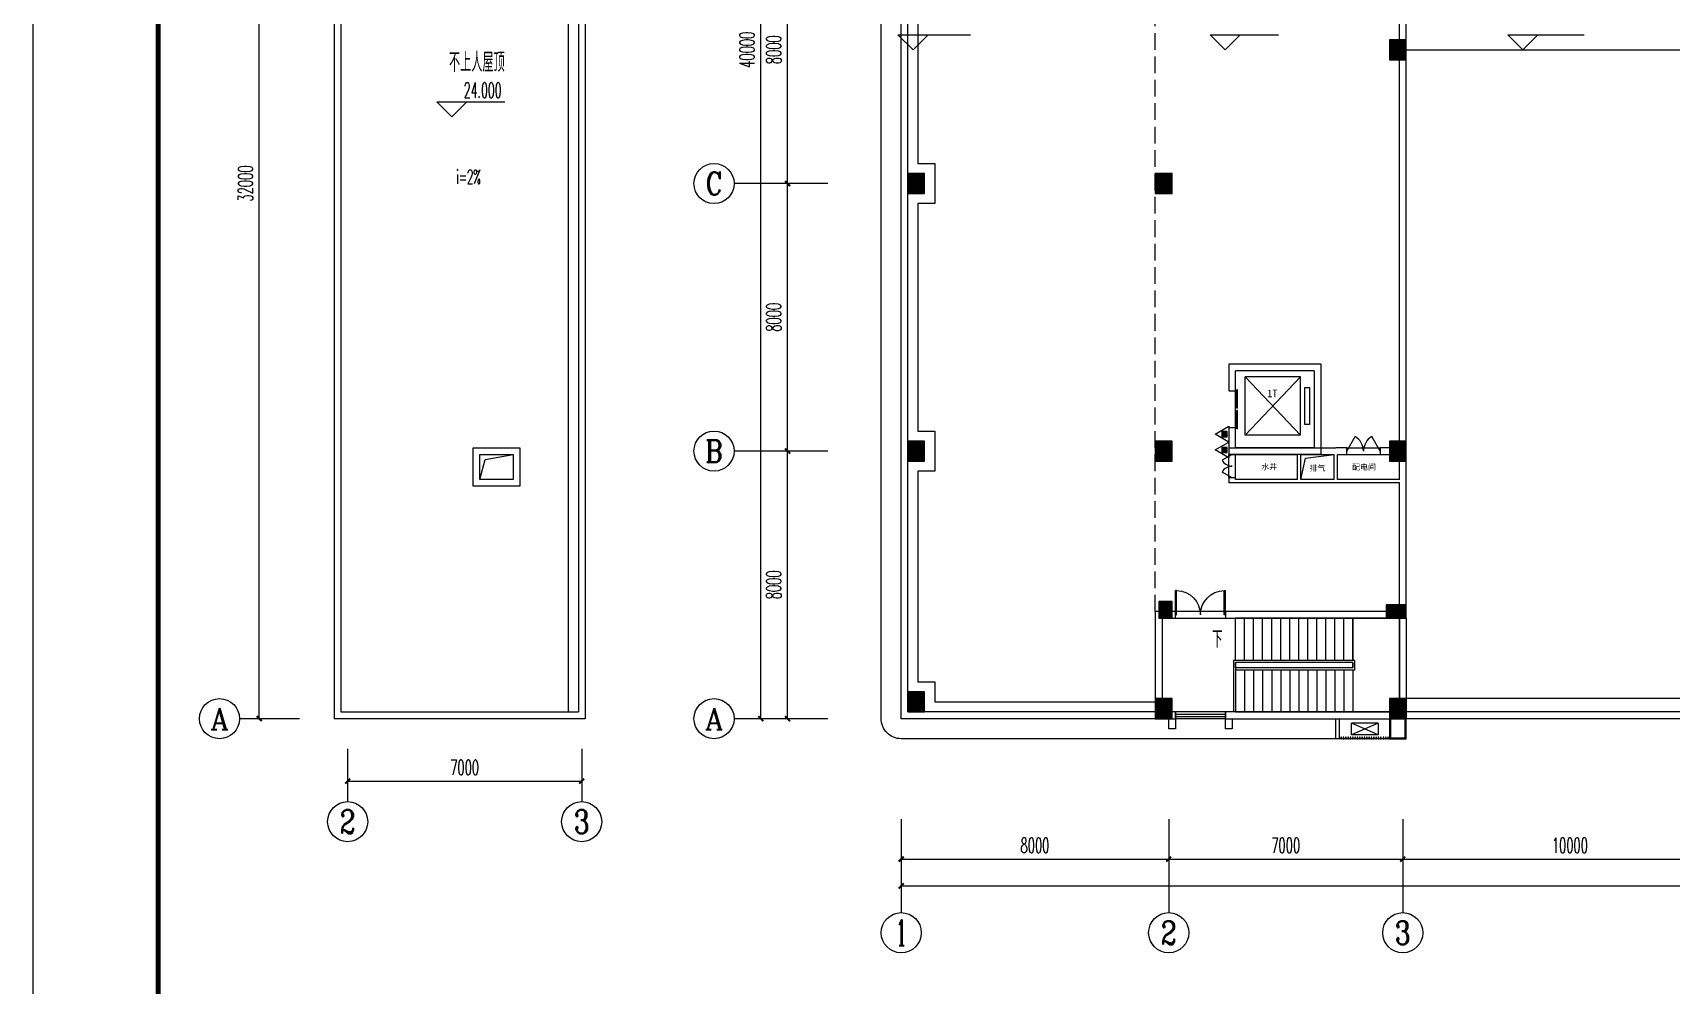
# Model space of a CAD drawing. Extents: x -620248 to 571765, y -684907 to -323071.
# Drawn here: x 414115 to 463124, y -511630 to -483154 of the extents above; entities that cross this region are included whole.
import ezdxf
from ezdxf.enums import TextEntityAlignment as Align

# ---------------------------------------------------------------- set-up
doc = ezdxf.new("R2010")
doc.units = 0
doc.header["$LTSCALE"] = 1000
doc.header["$MEASUREMENT"] = 0
doc.linetypes.add('DASH', pattern=[0.35, 0.25, -0.1])
for name, color, linetype in [('2', 2, 'Continuous'), ('9', 9, 'Continuous'), ('AC', 252, 'Continuous'), ('AXIS', 3, 'Continuous'), ('AXIS_TEXT', 7, 'Continuous'), ('COLUMN', 9, 'Continuous'), ('DIM_ELEV', 3, 'Continuous'), ('DIM_SYMB', 3, 'Continuous'), ('EQUIP_灭火器', 7, 'Continuous'), ('EVTR', 2, 'Continuous'), ('PUB_HATCH', 8, 'Continuous'), ('PUB_TEXT', 7, 'Continuous'), ('PUB_TITLE', 4, 'Continuous'), ('STAIR', 2, 'Continuous'), ('TWT_DIM', 3, 'Continuous'), ('TWT_TEXT', 7, 'Continuous'), ('WALL', 7, 'Continuous'), ('WALL-MOVE', 6, 'Continuous'), ('WINDOW', 4, 'Continuous')]:
    doc.layers.add(name, color=color, linetype=linetype)
doc.styles.add('_TCH_AXIS', font='COMPLEX', dxfattribs={"bigfont": 'GBCBIG'})
doc.styles.add('_TCH_DIM', font='SIMPLEX.shx', dxfattribs={"width": 0.8, "bigfont": 'GBCBIG.shx'})
doc.styles.add('_TCH_DIM_T3', font='SIMPLEX.shx', dxfattribs={"width": 0.564706, "bigfont": 'GBCBIG.shx'})
doc.styles.add('COMPLEX', font='COMPLEX')
doc.styles.add('图框', font='simsun_0.shx')
doc.styles.add('天正', font='SIMPLEX.shx', dxfattribs={"width": 0.7, "bigfont": 'HZTXT.shx'})
doc.dimstyles.new('_TCH_ARCH&&150', dxfattribs={"dimtxt": 446.25, "dimasz": 150, "dimexe": 375, "dimexo": 450, "dimgap": 189.375, "dimtad": 1, "dimdec": 0, "dimzin": 0, "dimdsep": 46, "dimtxsty": '_TCH_DIM_T3', "dimblk": 'ARCHTICK', "dimcen": 0.09, "dimclrt": 7, "dimazin": 2, "dimtfac": 1, "dimtdec": 0, "dimtix": 1, "dimtmove": 2, "dimatfit": 3, "dimfxl": 1, "dimtolj": 1, "dimtzin": 0, "dimarcsym": 0})
doc.dimstyles.new('_TWT_ARCH&&150', dxfattribs={"dimtxt": 446.25, "dimasz": 150, "dimexe": 375, "dimexo": 450, "dimgap": 189.375, "dimtad": 1, "dimdec": 0, "dimzin": 0, "dimdsep": 46, "dimtxsty": '_TCH_DIM_T3', "dimblk": 'ARCHTICK', "dimcen": 0.09, "dimclrt": 7, "dimazin": 2, "dimtfac": 1, "dimtdec": 0, "dimtix": 1, "dimtmove": 2, "dimatfit": 3, "dimfxl": 1, "dimtolj": 1, "dimtzin": 0, "dimarcsym": 0})

# ---------------------------------------------------------------- blocks, each defined once
blk = doc.blocks.new('$DORLIB2D$00000127')
at = {"color": 0}
for points in [[(-0.533, 0.795), (-0.533, 0.69)], [(-0.033, 0.795), (-0.533, 0.795)], [(-0.033, 0.69), (-0.533, 0.69)], [(0.5, 0.5), (-0.5, 0.5)], [(-0.033, 0.795), (-0.033, 0.69)], [(0.533, 0.795), (0.033, 0.795)], [(0.033, 0.795), (0.033, 0.69)], [(0.533, 0.69), (0.033, 0.69)], [(0.533, 0.795), (0.533, 0.69)]]:
    blk.add_lwpolyline(points, dxfattribs=at)
blk = doc.blocks.new('A$Ca885ad99')
at = {"layer": 'EVTR'}
blk.add_line((575, 612), (575, 2262), dxfattribs=at)
blk.add_lwpolyline([(2325, 612), (2325, 2262), (575, 612), (2325, 612), (575, 2262), (2325, 2262)], dxfattribs=at)
blk.add_lwpolyline([(900, 475), (2000, 475), (2000, 337), (900, 337)], close=True, dxfattribs=at)
at = {"layer": 'WALL'}
for p, q in [((0, 0), (0, 2750)), ((800, 2750), (0, 2750)), ((200, 200), (200, 2550)), ((200, 2550), (800, 2550)), ((800, 2550), (800, 2750)), ((2700, 2750), (1900, 2750)), ((1900, 2750), (1900, 2550)), ((1900, 2550), (2500, 2550)), ((2500, 200), (2500, 2550)), ((2700, 0), (2700, 2750)), ((2700, 0), (0, 0)), ((2500, 200), (200, 200))]:
    blk.add_line(p, q, dxfattribs=at)
at = {"layer": 'WINDOW', "xscale": 1100, "yscale": 200, "zscale": 1100, "rotation": 180}
blk.add_blockref('$DORLIB2D$00000127', (1350, 2650), dxfattribs=at)
at = {"layer": 'PUB_TEXT', "style": '图框'}
blk.add_text('1T', height=226.6, rotation=270, dxfattribs=at).set_placement((1711, 1603))
blk = doc.blocks.new('A$C545B6328')
at = {"layer": 'AC'}
for p, q in [((400, 450), (-400, 450)), ((-400, 450), (-400, 100)), ((400, 450), (-400, 100)), ((400, 100), (-400, 450)), ((400, 100), (-400, 100)), ((400, 100), (400, 450))]:
    blk.add_line(p, q, dxfattribs=at)
blk = doc.blocks.new('$DorLib2D$00000002')
for p, q in [((-0.5, 0), (-0.5, 0.4875)), ((-0.475, 0.4875), (-0.5, 0.4875)), ((-0.475, 0), (-0.475, 0.4875)), ((0.475, 0), (0.475, 0.4875)), ((0.475, 0.4875), (0.5, 0.4875)), ((0.5, 0), (0.5, 0.4875)), ((-0.5, 0), (-0.475, 0)), ((0.5, 0), (0.475, 0))]:
    blk.add_line(p, q)
at = {"lineweight": 13}
for centre, start, end in [((-0.4875, 0), 0, 88.53072), ((0.4875, 0), 91.46928, 180)]:
    blk.add_arc(centre, 0.4875, start, end, dxfattribs=at)
blk = doc.blocks.new('$WINLIB2D$00000001')
at = {"color": 0}
for points in [[(-0.5, 0.5), (-0.5, -0.5)], [(-0.5, 0.5), (0.5, 0.5)], [(0.5, -0.5), (0.5, 0.5)], [(0.5, 0.167), (-0.5, 0.167)], [(0.5, -0.167), (-0.5, -0.167)], [(-0.5, -0.5), (0.5, -0.5)]]:
    blk.add_lwpolyline(points, dxfattribs=at)
blk = doc.blocks.new('$DorLib2D$00000231')
at = {"color": 0}
for p, q in [((-0.5, 0), (-0.25, 0.433)), ((0.5, 0), (0.25, 0.433))]:
    blk.add_line(p, q, dxfattribs=at)
for centre, start, end in [((-0.5, 0), 0, 60), ((0.5, 0), 120, 180)]:
    blk.add_arc(centre, 0.5, start, end, dxfattribs=at)
blk = doc.blocks.new('_ArchTick')
at = {"color": 0, "linetype": 'ByBlock', "const_width": 0.4}
blk.add_lwpolyline([(-0.5, -0.5), (0.5, 0.5)], dxfattribs=at)
blk = doc.blocks.new('*D410')
at = {"layer": 'AXIS', "color": 0, "lineweight": -2, "transparency": 16777216}
for p, q in [((7700, 3550), (7700, 1625)), ((115700, 3550), (115700, 1625)), ((7700, 2000), (115700, 2000))]:
    blk.add_line(p, q, dxfattribs=at)
at = {"layer": 'Defpoints', "color": 0, "transparency": 16777216}
for p in [(7700, 4000), (115700, 4000), (115700, 2000)]:
    blk.add_point(p, dxfattribs=at)
at = {"layer": 'AXIS', "color": 0, "lineweight": -2, "transparency": 16777216, "xscale": 150, "yscale": 150, "zscale": 150, "rotation": 180}
blk.add_blockref('_ArchTick', (7700, 2000), dxfattribs=at)
at = {"layer": 'AXIS', "color": 0, "lineweight": -2, "transparency": 16777216, "xscale": 150, "yscale": 150, "zscale": 150}
blk.add_blockref('_ArchTick', (115700, 2000), dxfattribs=at)
at = {"layer": 'AXIS', "color": 7, "transparency": 16777216, "insert": (61700, 2412), "char_height": 446.2, "attachment_point": 5, "style": '_TCH_DIM_T3'}
blk.add_mtext('\\A1;108000', dxfattribs=at)
blk = doc.blocks.new('*D411')
at = {"layer": 'AXIS', "color": 0, "lineweight": -2, "transparency": 16777216}
for p, q in [((7700, 3550), (7700, 2425)), ((15700, 3550), (15700, 2425)), ((7700, 2800), (15700, 2800))]:
    blk.add_line(p, q, dxfattribs=at)
at = {"layer": 'Defpoints', "color": 0, "transparency": 16777216}
for p in [(7700, 4000), (15700, 4000), (15700, 2800)]:
    blk.add_point(p, dxfattribs=at)
at = {"layer": 'AXIS', "color": 0, "lineweight": -2, "transparency": 16777216, "xscale": 150, "yscale": 150, "zscale": 150, "rotation": 180}
blk.add_blockref('_ArchTick', (7700, 2800), dxfattribs=at)
at = {"layer": 'AXIS', "color": 0, "lineweight": -2, "transparency": 16777216, "xscale": 150, "yscale": 150, "zscale": 150}
blk.add_blockref('_ArchTick', (15700, 2800), dxfattribs=at)
at = {"layer": 'AXIS', "color": 7, "transparency": 16777216, "insert": (11700, 3212), "char_height": 446.2, "attachment_point": 5, "style": '_TCH_DIM_T3'}
blk.add_mtext('\\A1;8000', dxfattribs=at)
blk = doc.blocks.new('*D412')
at = {"layer": 'AXIS', "color": 0, "lineweight": -2, "transparency": 16777216}
for p, q in [((15700, 3550), (15700, 2425)), ((22700, 3550), (22700, 2425)), ((15700, 2800), (22700, 2800))]:
    blk.add_line(p, q, dxfattribs=at)
at = {"layer": 'Defpoints', "color": 0, "transparency": 16777216}
for p in [(15700, 4000), (22700, 4000), (22700, 2800)]:
    blk.add_point(p, dxfattribs=at)
at = {"layer": 'AXIS', "color": 0, "lineweight": -2, "transparency": 16777216, "xscale": 150, "yscale": 150, "zscale": 150, "rotation": 180}
blk.add_blockref('_ArchTick', (15700, 2800), dxfattribs=at)
at = {"layer": 'AXIS', "color": 0, "lineweight": -2, "transparency": 16777216, "xscale": 150, "yscale": 150, "zscale": 150}
blk.add_blockref('_ArchTick', (22700, 2800), dxfattribs=at)
at = {"layer": 'AXIS', "color": 7, "transparency": 16777216, "insert": (19200, 3212), "char_height": 446.2, "attachment_point": 5, "style": '_TCH_DIM_T3'}
blk.add_mtext('\\A1;7000', dxfattribs=at)
blk = doc.blocks.new('*D413')
at = {"layer": 'AXIS', "color": 0, "lineweight": -2, "transparency": 16777216}
for p, q in [((22700, 3550), (22700, 2425)), ((32700, 3550), (32700, 2425)), ((22700, 2800), (32700, 2800))]:
    blk.add_line(p, q, dxfattribs=at)
at = {"layer": 'Defpoints', "color": 0, "transparency": 16777216}
for p in [(22700, 4000), (32700, 4000), (32700, 2800)]:
    blk.add_point(p, dxfattribs=at)
at = {"layer": 'AXIS', "color": 0, "lineweight": -2, "transparency": 16777216, "xscale": 150, "yscale": 150, "zscale": 150, "rotation": 180}
blk.add_blockref('_ArchTick', (22700, 2800), dxfattribs=at)
at = {"layer": 'AXIS', "color": 0, "lineweight": -2, "transparency": 16777216, "xscale": 150, "yscale": 150, "zscale": 150}
blk.add_blockref('_ArchTick', (32700, 2800), dxfattribs=at)
at = {"layer": 'AXIS', "color": 7, "transparency": 16777216, "insert": (27700, 3212), "char_height": 446.2, "attachment_point": 5, "style": '_TCH_DIM_T3'}
blk.add_mtext('\\A1;10000', dxfattribs=at)
blk = doc.blocks.new('*D438')
at = {"layer": 'AXIS', "color": 0, "lineweight": -2, "transparency": 16777216}
for p, q in [((5050, 47000), (3125, 47000)), ((3500, 7000), (3500, 47000)), ((5050, 7000), (3125, 7000))]:
    blk.add_line(p, q, dxfattribs=at)
at = {"layer": 'Defpoints', "color": 0, "transparency": 16777216}
for p in [(3500, 47000), (5500, 47000), (5500, 7000)]:
    blk.add_point(p, dxfattribs=at)
at = {"layer": 'AXIS', "color": 0, "lineweight": -2, "transparency": 16777216, "xscale": 150, "yscale": 150, "zscale": 150}
for p, rotation in [((3500, 47000), 90), ((3500, 7000), 270)]:
    blk.add_blockref('_ArchTick', p, dxfattribs=dict(at, rotation=rotation))
at = {"layer": 'AXIS', "color": 7, "transparency": 16777216, "insert": (3087, 27000), "char_height": 446.2, "attachment_point": 5, "rotation": 90, "style": '_TCH_DIM_T3'}
blk.add_mtext('\\A1;40000', dxfattribs=at)
blk = doc.blocks.new('*D439')
at = {"layer": 'AXIS', "color": 0, "lineweight": -2, "transparency": 16777216}
for p, q in [((5050, 15000), (3925, 15000)), ((4300, 7000), (4300, 15000)), ((5050, 7000), (3925, 7000))]:
    blk.add_line(p, q, dxfattribs=at)
at = {"layer": 'Defpoints', "color": 0, "transparency": 16777216}
for p in [(4300, 15000), (5500, 15000), (5500, 7000)]:
    blk.add_point(p, dxfattribs=at)
at = {"layer": 'AXIS', "color": 0, "lineweight": -2, "transparency": 16777216, "xscale": 150, "yscale": 150, "zscale": 150}
for p, rotation in [((4300, 15000), 90), ((4300, 7000), 270)]:
    blk.add_blockref('_ArchTick', p, dxfattribs=dict(at, rotation=rotation))
at = {"layer": 'AXIS', "color": 7, "transparency": 16777216, "insert": (3887, 11000), "char_height": 446.2, "attachment_point": 5, "rotation": 90, "style": '_TCH_DIM_T3'}
blk.add_mtext('\\A1;8000', dxfattribs=at)
blk = doc.blocks.new('*D440')
at = {"layer": 'AXIS', "color": 0, "lineweight": -2, "transparency": 16777216}
for p, q in [((5050, 23000), (3925, 23000)), ((4300, 15000), (4300, 23000)), ((5050, 15000), (3925, 15000))]:
    blk.add_line(p, q, dxfattribs=at)
at = {"layer": 'Defpoints', "color": 0, "transparency": 16777216}
for p in [(4300, 23000), (5500, 23000), (5500, 15000)]:
    blk.add_point(p, dxfattribs=at)
at = {"layer": 'AXIS', "color": 0, "lineweight": -2, "transparency": 16777216, "xscale": 150, "yscale": 150, "zscale": 150}
for p, rotation in [((4300, 23000), 90), ((4300, 15000), 270)]:
    blk.add_blockref('_ArchTick', p, dxfattribs=dict(at, rotation=rotation))
at = {"layer": 'AXIS', "color": 7, "transparency": 16777216, "insert": (3887, 19000), "char_height": 446.2, "attachment_point": 5, "rotation": 90, "style": '_TCH_DIM_T3'}
blk.add_mtext('\\A1;8000', dxfattribs=at)
blk = doc.blocks.new('*D441')
at = {"layer": 'AXIS', "color": 0, "lineweight": -2, "transparency": 16777216}
for p, q in [((5050, 31000), (3925, 31000)), ((4300, 23000), (4300, 31000)), ((5050, 23000), (3925, 23000))]:
    blk.add_line(p, q, dxfattribs=at)
at = {"layer": 'Defpoints', "color": 0, "transparency": 16777216}
for p in [(4300, 31000), (5500, 31000), (5500, 23000)]:
    blk.add_point(p, dxfattribs=at)
at = {"layer": 'AXIS', "color": 0, "lineweight": -2, "transparency": 16777216, "xscale": 150, "yscale": 150, "zscale": 150}
for p, rotation in [((4300, 31000), 90), ((4300, 23000), 270)]:
    blk.add_blockref('_ArchTick', p, dxfattribs=dict(at, rotation=rotation))
at = {"layer": 'AXIS', "color": 7, "transparency": 16777216, "insert": (3887, 27000), "char_height": 446.2, "attachment_point": 5, "rotation": 90, "style": '_TCH_DIM_T3'}
blk.add_mtext('\\A1;8000', dxfattribs=at)
blk = doc.blocks.new('_AXISO')
blk.add_circle((0, 0), 0.5)
at = {"layer": 'AXIS_TEXT', "style": 'COMPLEX', "width": 1.041667}
blk.add_attdef('A', text='', height=0.56, dxfattribs=at).set_placement((-0.25, -0.28), (0.25, -0.28), align=Align.FIT)
blk = doc.blocks.new('*D407')
at = {"layer": 'Defpoints', "color": 0, "transparency": 16777216}
for p in [(600, 2779), (7600, 2779), (7600, 1810)]:
    blk.add_point(p, dxfattribs=at)
at = {"layer": 'TWT_DIM', "color": 0, "lineweight": -2, "transparency": 16777216}
for p, q in [((600, 2329), (600, 1435)), ((7600, 2329), (7600, 1435)), ((600, 1810), (7600, 1810))]:
    blk.add_line(p, q, dxfattribs=at)
at = {"layer": 'TWT_DIM', "color": 0, "lineweight": -2, "transparency": 16777216, "xscale": 150, "yscale": 150, "zscale": 150, "rotation": 180}
blk.add_blockref('_ArchTick', (600, 1810), dxfattribs=at)
at = {"layer": 'TWT_DIM', "color": 0, "lineweight": -2, "transparency": 16777216, "xscale": 150, "yscale": 150, "zscale": 150}
blk.add_blockref('_ArchTick', (7600, 1810), dxfattribs=at)
at = {"layer": 'TWT_DIM', "color": 7, "transparency": 16777216, "insert": (4100, 2222), "char_height": 446.2, "attachment_point": 5, "style": '_TCH_DIM_T3'}
blk.add_mtext('\\A1;7000', dxfattribs=at)
blk = doc.blocks.new('*D408')
at = {"layer": 'AXIS', "color": 0, "lineweight": -2, "transparency": 16777216}
for p, q in [((-1294, 35679), (-2418, 35679)), ((-2043, 3679), (-2043, 35679)), ((-1294, 3679), (-2418, 3679))]:
    blk.add_line(p, q, dxfattribs=at)
at = {"layer": 'Defpoints', "color": 0, "transparency": 16777216}
for p in [(-2043, 35679), (-844, 35679), (-844, 3679)]:
    blk.add_point(p, dxfattribs=at)
at = {"layer": 'AXIS', "color": 0, "lineweight": -2, "transparency": 16777216, "xscale": 150, "yscale": 150, "zscale": 150}
for p, rotation in [((-2043, 35679), 90), ((-2043, 3679), 270)]:
    blk.add_blockref('_ArchTick', p, dxfattribs=dict(at, rotation=rotation))
at = {"layer": 'AXIS', "color": 7, "transparency": 16777216, "insert": (-2456, 19679), "char_height": 446.2, "attachment_point": 5, "rotation": 90, "style": '_TCH_DIM_T3'}
blk.add_mtext('\\A1;32000', dxfattribs=at)
blk = doc.blocks.new('$TwtSys$00000546')
h = blk.add_hatch()
h.set_pattern_fill('ANSI31', color=256, scale=200, style=0)
h.set_pattern_definition([(45, (-38543.802, -6670.83), (-17.67767, 17.67767), [])])
h.paths.add_polyline_path([(-65, 174), (65, 174), (65, 44), (-65, 44)])
for points in [[(0, 344), (-198, 0), (198, 0)], [(-65, 174), (65, 174), (65, 44), (-65, 44)]]:
    blk.add_lwpolyline(points, close=True)
blk = doc.blocks.new('A$C17A127C5')
at = {"layer": 'PUB_HATCH'}
for color, points in [(7, [(22300, 26700), (22800, 26700), (22800, 27300), (22300, 27300)]), (7, [(7900, 22700), (8400, 22700), (8400, 23300), (7900, 23300)]), (7, [(15300, 22700), (15800, 22700), (15800, 23300), (15300, 23300)]), (7, [(7900, 14700), (8400, 14700), (8400, 15300), (7900, 15300)]), (7, [(15300, 14700), (15800, 14700), (15800, 15300), (15300, 15300)]), (7, [(22300, 14700), (22800, 14700), (22800, 15300), (22300, 15300)]), (256, [(15400, 10500), (15400, 10000), (15800, 10000), (15800, 10500)]), (256, [(22200, 10400), (22200, 10000), (22800, 10000), (22800, 10400)]), (7, [(7900, 7200), (8400, 7200), (8400, 7800), (7900, 7800)]), (7, [(15300, 7000), (15800, 7000), (15800, 7600), (15300, 7600)]), (7, [(22300, 7000), (22800, 7000), (22800, 7600), (22300, 7600)])]:
    blk.add_hatch(color=color, dxfattribs=at).paths.add_polyline_path(points)
for p, q in [((17500, 14200), (17500, 14900)), ((17700, 14200), (17700, 14900)), ((21025, 15100), (22025, 15100)), ((21025, 14900), (22025, 14900)), ((17400, 10200), (15900, 10200)), ((15900, 10000), (17400, 10000))]:
    blk.add_line(p, q)
at = {"color": 8}
blk.add_lwpolyline([(19650, 14150), (19792.3, 14784.6), (20650, 14900)], dxfattribs=at)
for points in [[(22300, 7000), (22300, 6400), (22800, 6400), (22800, 7000)], [(22330, 7000), (22330, 6430), (22770, 6430), (22770, 7000)]]:
    blk.add_lwpolyline(points)
at = {"layer": '9', "linetype": 'DASH', "ltscale": 2}
blk.add_line((15300, 10200), (15300, 38700), dxfattribs=at)
at = {"layer": '9'}
blk.add_line((62700, 7600), (22800, 7600), dxfattribs=at)
blk.add_lwpolyline([(22300, 6400), (7700, 6400, -0.4142136), (7100, 7000), (7100, 47000, -0.4142136), (7700, 47600), (22300, 47600)], format="xyb", dxfattribs=at)
for points in [[(8200, 30400), (8200, 23600), (8700, 23600), (8700, 22400), (8200, 22400), (8200, 15600), (8700, 15600), (8700, 14400), (8200, 14400), (8200, 8100), (8700, 8100), (8700, 7500), (15300, 7500)], [(20850, 6400), (20870, 6400), (20870, 6450), (20850, 6450), (20850, 6400)], [(20920, 6400), (20940, 6400), (20940, 6450), (20920, 6450), (20920, 6400)], [(20990, 6400), (21010, 6400), (21010, 6450), (20990, 6450), (20990, 6400)], [(21060, 6400), (21080, 6400), (21080, 6450), (21060, 6450), (21060, 6400)], [(21130, 6400), (21150, 6400), (21150, 6450), (21130, 6450), (21130, 6400)], [(21200, 6400), (21220, 6400), (21220, 6450), (21200, 6450), (21200, 6400)], [(21270, 6400), (21290, 6400), (21290, 6450), (21270, 6450), (21270, 6400)], [(21340, 6400), (21360, 6400), (21360, 6450), (21340, 6450), (21340, 6400)], [(21410, 6400), (21430, 6400), (21430, 6450), (21410, 6450), (21410, 6400)], [(21480, 6400), (21500, 6400), (21500, 6450), (21480, 6450), (21480, 6400)], [(21550, 6400), (21570, 6400), (21570, 6450), (21550, 6450), (21550, 6400)], [(21620, 6400), (21640, 6400), (21640, 6450), (21620, 6450), (21620, 6400)], [(21690, 6400), (21710, 6400), (21710, 6450), (21690, 6450), (21690, 6400)], [(21760, 6400), (21780, 6400), (21780, 6450), (21760, 6450), (21760, 6400)], [(21830, 6400), (21850, 6400), (21850, 6450), (21830, 6450), (21830, 6400)], [(21900, 6400), (21920, 6400), (21920, 6450), (21900, 6450), (21900, 6400)], [(21970, 6400), (21990, 6400), (21990, 6450), (21970, 6450), (21970, 6400)], [(22040, 6400), (22060, 6400), (22060, 6450), (22040, 6450), (22040, 6400)], [(22110, 6400), (22130, 6400), (22130, 6450), (22110, 6450), (22110, 6400)], [(22180, 6400), (22200, 6400), (22200, 6450), (22180, 6450), (22180, 6400)], [(22250, 6400), (22270, 6400), (22270, 6450), (22250, 6450), (22250, 6400)]]:
    blk.add_lwpolyline(points, dxfattribs=at)
at = {"layer": '9', "ltscale": 3}
blk.add_lwpolyline([(22700, 27000), (31900, 27000)], dxfattribs=at)
at = {"layer": 'AXIS'}
for p, q in [((5500, 23000), (2700, 23000)), ((5500, 15000), (2700, 15000)), ((5500, 7000), (2700, 7000)), ((7700, 4000), (7700, 1200)), ((15700, 4000), (15700, 1200)), ((22700, 4000), (22700, 1200))]:
    blk.add_line(p, q, dxfattribs=at)
at = {"layer": 'COLUMN'}
for p, q in [((15400, 10500), (15400, 10000)), ((15800, 10500), (15400, 10500)), ((15800, 10000), (15800, 10500)), ((22200, 10400), (22200, 10000)), ((22800, 10400), (22200, 10400)), ((22800, 10000), (22800, 10400)), ((15400, 10000), (15800, 10000)), ((22200, 10000), (22800, 10000))]:
    blk.add_line(p, q, dxfattribs=at)
at = {"layer": 'DIM_ELEV'}
for p, q in [((8051.9, 27000), (7601.9, 27450)), ((7601.9, 27450), (9775.8, 27450)), ((8051.9, 27000), (8501.9, 27450)), ((17391.7, 27000), (16941.7, 27450)), ((16941.7, 27450), (18979.9, 27450)), ((17391.7, 27000), (17841.7, 27450)), ((26293.6, 27000), (25843.6, 27450)), ((25843.6, 27450), (28126.2, 27450)), ((26293.6, 27000), (26743.6, 27450))]:
    blk.add_line(p, q, dxfattribs=at)
at = {"layer": 'DIM_SYMB'}
blk.add_lwpolyline([(17387.8, 9386.1, 0, 0, 0), (21777.9, 9386.1, 0, 0, 0), (21777.9, 7786, 0, 0, 0), (20124.2, 7786, 120, 0, 0), (19674.2, 7786, 0, 0, 0)], format="xyseb", dxfattribs=at)
at = {"layer": 'STAIR'}
for p, q in [((21210, 10000), (17700, 10000)), ((17700, 8735), (17700, 10000)), ((17970, 8735), (17970, 10000)), ((18240, 8735), (18240, 10000)), ((18510, 8735), (18510, 10000)), ((18780, 8735), (18780, 10000)), ((19050, 8735), (19050, 10000)), ((19320, 8735), (19320, 10000)), ((19590, 8735), (19590, 10000)), ((19860, 8735), (19860, 10000)), ((20130, 8735), (20130, 10000)), ((20400, 8735), (20400, 10000)), ((20670, 8735), (20670, 10000)), ((20940, 8735), (20940, 10000)), ((21210, 8735), (21210, 10000)), ((22600, 10000), (21210, 10000)), ((21210, 10000), (21210, 8735)), ((22600, 7200), (22600, 10000)), ((21270, 8735), (17640, 8735)), ((17640, 8735), (17640, 7200)), ((21210, 8675), (17700, 8675)), ((21210, 8675), (17700, 8675)), ((17700, 8675), (17700, 7200)), ((17700, 8525), (17700, 8675)), ((17700, 8525), (21210, 8525)), ((17700, 8525), (17700, 8465)), ((17700, 8525), (21210, 8525)), ((17700, 8525), (17700, 8465)), ((17700, 8465), (17700, 7200)), ((17700, 8465), (21270, 8465)), ((17970, 8465), (17970, 7200)), ((18240, 8465), (18240, 7200)), ((18510, 8465), (18510, 7200)), ((18780, 8465), (18780, 7200)), ((19050, 8465), (19050, 7200)), ((19320, 8465), (19320, 7200)), ((19590, 8465), (19590, 7200)), ((19860, 8465), (19860, 7200)), ((20130, 8465), (20130, 7200)), ((20400, 8465), (20400, 7200)), ((20670, 8465), (20670, 7200)), ((20940, 8465), (20940, 7200)), ((21210, 8525), (21210, 8675)), ((21210, 8675), (21210, 8525)), ((21210, 8465), (21210, 7200)), ((21210, 8465), (21210, 7200)), ((21270, 8465), (21270, 8735)), ((17700, 7200), (17640, 7200)), ((17700, 7200), (21210, 7200)), ((21210, 7200), (22600, 7200))]:
    blk.add_line(p, q, dxfattribs=at)
at = {"layer": 'WALL'}
for p, q in [((22600, 15100), (22600, 46800)), ((22800, 15000), (22800, 46800)), ((17500, 15100), (19600, 15100)), ((17500, 15100), (17500, 14900)), ((17500, 14900), (17700, 14900)), ((17700, 14900), (19550, 14900)), ((19550, 14150), (19550, 14900)), ((19600, 15100), (20700, 15100)), ((19650, 14150), (19650, 14900)), ((19650, 14900), (20650, 14900)), ((20650, 14150), (20650, 14900)), ((21025, 15100), (20700, 15100)), ((20750, 14150), (20750, 14900)), ((20750, 14900), (21025, 14900)), ((21025, 14900), (21025, 15100)), ((22600, 15100), (22025, 15100)), ((22025, 15100), (22025, 14900)), ((22025, 14900), (22600, 14900)), ((22600, 14150), (22600, 14900)), ((22800, 14100), (22800, 15000)), ((17700, 14200), (17500, 14200)), ((17500, 14200), (17500, 14050)), ((19600, 14050), (17500, 14050)), ((17700, 14150), (17700, 14200)), ((19550, 14150), (17700, 14150)), ((20700, 14050), (19600, 14050)), ((20650, 14150), (19650, 14150)), ((22600, 14050), (20700, 14050)), ((22600, 14150), (20750, 14150)), ((22600, 10400), (22600, 14050)), ((22800, 10400), (22800, 14100)), ((15400, 10200), (15300, 10200)), ((15300, 10200), (15300, 7200)), ((15500, 10000), (15500, 7200)), ((15900, 10200), (15800, 10200)), ((15800, 10000), (15900, 10000)), ((15900, 10000), (15900, 10200)), ((22200, 10200), (17400, 10200)), ((17400, 10200), (17400, 10000)), ((17400, 10000), (22200, 10000)), ((22600, 10000), (22600, 7200)), ((22800, 10000), (22800, 7000)), ((15900, 7200), (15700, 7200)), ((15700, 7200), (15700, 7000)), ((15700, 7000), (15900, 7000)), ((15900, 7000), (15900, 7200)), ((22600, 7200), (17400, 7200)), ((17400, 7200), (17400, 7000)), ((17400, 7000), (22800, 7000))]:
    blk.add_line(p, q, dxfattribs=at)
for points in [[(22800, 27300), (22300, 27300), (22300, 26700), (22800, 26700)], [(8400, 23300), (7900, 23300), (7900, 22700), (8400, 22700)], [(15800, 23300), (15300, 23300), (15300, 22700), (15800, 22700)], [(8400, 15300), (7900, 15300), (7900, 14700), (8400, 14700)], [(15800, 15300), (15300, 15300), (15300, 14700), (15800, 14700)], [(22800, 15300), (22300, 15300), (22300, 14700), (22800, 14700)], [(8400, 7800), (7900, 7800), (7900, 7200), (8400, 7200)], [(15800, 7600), (15300, 7600), (15300, 7000), (15800, 7000)], [(22800, 7600), (22300, 7600), (22300, 7000), (22800, 7000)]]:
    blk.add_lwpolyline(points, close=True, dxfattribs=at)
for points in [[(15900, 7000), (15900, 6700), (15700, 6700), (15700, 7000), (15900, 7000)], [(17600, 7000), (17600, 6700), (17400, 6700), (17400, 7000), (17600, 7000)], [(20800, 7000), (20800, 6400), (20700, 6400), (20700, 7000), (20800, 7000)]]:
    blk.add_lwpolyline(points, dxfattribs=at)
at = {"layer": 'WALL-MOVE'}
for p, q in [((7700, 7000), (7700, 47000)), ((7900, 7200), (7900, 46800)), ((15400, 7000), (7700, 7000)), ((15400, 7200), (7900, 7200)), ((15700, 7200), (15400, 7200)), ((15700, 7000), (15400, 7000)), ((115500, 7200), (22800, 7200)), ((115700, 7000), (22800, 7000))]:
    blk.add_line(p, q, dxfattribs=at)
at = {"rotation": 90}
blk.add_blockref('A$Ca885ad99', (20250, 14900), dxfattribs=at)
at = {"xscale": -1, "rotation": 180}
blk.add_blockref('A$C545B6328', (21568.4, 6963.9), dxfattribs=at)
at = {"layer": 'AXIS'}
ref = blk.add_blockref('_AXISO', (2100, 23000), dxfattribs=dict(at, xscale=1200, yscale=1200, zscale=1200))
ref.add_attrib('A', 'C', dxfattribs={"layer": 'AXIS_TEXT', "height": 683.5, "style": '_TCH_AXIS'}).set_placement((1855.9, 22658.2), (2344.1, 22658.2), align=Align.FIT)
ref = blk.add_blockref('_AXISO', (2100, 15000), dxfattribs=dict(at, xscale=1200, yscale=1200, zscale=1200))
ref.add_attrib('A', 'B', dxfattribs={"layer": 'AXIS_TEXT', "height": 652.9, "style": '_TCH_AXIS'}).set_placement((1835.7, 14673.6), (2364.3, 14673.6), align=Align.FIT)
ref = blk.add_blockref('_AXISO', (2100, 7000), dxfattribs=dict(at, xscale=1200, yscale=1200, zscale=1200))
ref.add_attrib('A', 'A', dxfattribs={"layer": 'AXIS_TEXT', "height": 637.8, "style": '_TCH_AXIS'}).set_placement((1826.7, 6681.1), (2373.3, 6681.1), align=Align.FIT)
ref = blk.add_blockref('_AXISO', (7700, 600), dxfattribs=dict(at, xscale=1200, yscale=1200, zscale=1200))
ref.add_attrib('A', '1', dxfattribs={"layer": 'AXIS_TEXT', "height": 772.1, "style": '_TCH_AXIS'}).set_placement((7534.6, 214), (7865.4, 214), align=Align.FIT)
ref = blk.add_blockref('_AXISO', (15700, 600), dxfattribs=dict(at, xscale=1200, yscale=1200, zscale=1200))
ref.add_attrib('A', '2', dxfattribs={"layer": 'AXIS_TEXT', "height": 698.9, "style": '_TCH_AXIS'}).set_placement((15467, 250.5), (15933, 250.5), align=Align.FIT)
ref = blk.add_blockref('_AXISO', (22700, 600), dxfattribs=dict(at, xscale=1200, yscale=1200, zscale=1200))
ref.add_attrib('A', '3', dxfattribs={"layer": 'AXIS_TEXT', "height": 698.9, "style": '_TCH_AXIS'}).set_placement((22467, 250.5), (22933, 250.5), align=Align.FIT)
at = {"layer": 'WINDOW'}
for name, p, xscale, yscale, zscale, rotation in [('$DorLib2D$00000231', (21525, 15000), 1000, 1000, 1000, 5.00258e-11), ('$DorLib2D$00000231', (17600, 14550), 700, 700, 700, 90), ('$DorLib2D$00000002', (16650, 10100), 1500, -1500, 1500, 180), ('$WINLIB2D$00000001', (16650, 7100), 1500, 200, 1500, 180)]:
    blk.add_blockref(name, p, dxfattribs=dict(at, xscale=xscale, yscale=yscale, zscale=zscale, rotation=rotation))
at = {"layer": 'DIM_SYMB', "color": 7, "style": '_TCH_DIM', "width": 0.8}
blk.add_text('下', height=506.4, dxfattribs=at).set_placement((17002.4, 9123.6))
at = {"layer": 'PUB_TEXT', "style": '图框'}
for s, p in [('水井', (18470.7, 14448.3)), ('排气', (19909.4, 14407.7)), ('配电间', (21184.1, 14438.6))]:
    blk.add_text(s, height=169.94, dxfattribs=at).set_placement(p)
at = {"layer": 'AXIS'}
for p1, p2, distance, picture, middle in [((5500, 7000), (5500, 47000), 2000, '*D438', (3087.5, 27000)), ((5500, 23000), (5500, 31000), 1200, '*D441', (3887.5, 27000)), ((5500, 15000), (5500, 23000), 1200, '*D440', (3887.5, 19000)), ((5500, 7000), (5500, 15000), 1200, '*D439', (3887.5, 11000)), ((7700, 4000), (115700, 4000), -2000, '*D410', (61700, 2412.5)), ((7700, 4000), (15700, 4000), -1200, '*D411', (11700, 3212.5)), ((15700, 4000), (22700, 4000), -1200, '*D412', (19200, 3212.5)), ((22700, 4000), (32700, 4000), -1200, '*D413', (27700, 3212.5))]:
    dim = blk.add_aligned_dim(p1=p1, p2=p2, distance=distance, dimstyle='_TCH_ARCH&&150', dxfattribs=at)
    dim.commit()
    dim.dimension.update_dxf_attribs({"geometry": picture, "text_midpoint": middle})
blk = doc.blocks.new('A$C58BA67BB')
at = {"layer": '9'}
blk.add_line((7200, 35779.5), (7200, 3879.5), dxfattribs=at)
blk.add_lwpolyline([(4550, 10829.5), (4715.1, 11429.4), (5550, 11579.5)], dxfattribs=at)
at = {"layer": 'AXIS'}
for p, q in [((-843.7, 35679.5), (-2633.6, 35679.5)), ((-843.7, 3679.5), (-2633.6, 3679.5)), ((600, 2779.5), (600, 1200)), ((7600, 2779.5), (7600, 1200))]:
    blk.add_line(p, q, dxfattribs=at)
at = {"layer": 'DIM_ELEV'}
for p, q in [((3717.6, 21676.6), (3267.6, 22126.6)), ((3267.6, 22126.6), (5305.8, 22126.6)), ((3717.6, 21676.6), (4167.6, 22126.6))]:
    blk.add_line(p, q, dxfattribs=at)
at = {"layer": 'DIM_SYMB'}
blk.add_lwpolyline([(3595.3, 19515.1, 0, 0, 0), (4706.8, 19515.1, 120, 0, 0), (5156.8, 19515.1, 0, 0, 0)], format="xyseb", dxfattribs=at)
at = {"layer": 'WALL'}
for p, q in [((7700, 35979.5), (200, 35979.5)), ((200, 35979.5), (200, 3679.5)), ((400, 35779.5), (400, 3879.5)), ((7500, 35779.5), (400, 35779.5)), ((7500, 35779.5), (7500, 3879.5)), ((7700, 35979.5), (7700, 3679.5)), ((7700, 3679.5), (200, 3679.5)), ((400, 3879.5), (7500, 3879.5))]:
    blk.add_line(p, q, dxfattribs=at)
for points in [[(4350, 11779.5), (5750, 11779.5), (5750, 10629.5), (4350, 10629.5)], [(4550, 11579.5), (5550, 11579.5), (5550, 10829.5), (4550, 10829.5)]]:
    blk.add_lwpolyline(points, close=True, dxfattribs=at)
at = {"layer": 'AXIS'}
ref = blk.add_blockref('_AXISO', (-3233.6, 35679.5), dxfattribs=dict(at, xscale=1200, yscale=1200, zscale=1200))
ref.add_attrib('A', 'F', dxfattribs={"layer": 'AXIS_TEXT', "height": 668.2, "style": '_TCH_AXIS'}).set_placement((-3488.1, 35345.4), (-2979, 35345.4), align=Align.FIT)
ref = blk.add_blockref('_AXISO', (-3233.6, 3679.5), dxfattribs=dict(at, xscale=1200, yscale=1200, zscale=1200))
ref.add_attrib('A', 'A', dxfattribs={"layer": 'AXIS_TEXT', "height": 637.8, "style": '_TCH_AXIS'}).set_placement((-3506.9, 3360.6), (-2960.3, 3360.6), align=Align.FIT)
ref = blk.add_blockref('_AXISO', (600, 600), dxfattribs=dict(at, xscale=1200, yscale=1200, zscale=1200))
ref.add_attrib('A', '2', dxfattribs={"layer": 'AXIS_TEXT', "height": 698.9, "style": '_TCH_AXIS'}).set_placement((367, 250.5), (833, 250.5), align=Align.FIT)
ref = blk.add_blockref('_AXISO', (7600, 600), dxfattribs=dict(at, xscale=1200, yscale=1200, zscale=1200))
ref.add_attrib('A', '3', dxfattribs={"layer": 'AXIS_TEXT', "height": 698.9, "style": '_TCH_AXIS'}).set_placement((7367, 250.5), (7833, 250.5), align=Align.FIT)
at = {"layer": 'DIM_ELEV', "color": 7, "style": '天正', "width": 0.525}
blk.add_text('24.000', height=456, dxfattribs=at).set_placement((4075.2, 22240.6))
at = {"layer": 'DIM_SYMB', "color": 7, "style": '天正', "width": 0.525}
blk.add_text('i=2%', height=420, dxfattribs=at).set_placement((3849.9, 19672.2))
at = {"layer": 'TWT_TEXT', "style": '_TCH_DIM', "width": 0.8}
blk.add_text('不上人屋顶', height=578.72, dxfattribs=at).set_placement((3631.9, 23016.3))
at = {"layer": 'AXIS'}
dim = blk.add_aligned_dim(p1=(-843.7, 3679.5), p2=(-843.7, 35679.5), distance=1199.8, dimstyle='_TCH_ARCH&&150', dxfattribs=at)
dim.commit()
dim.dimension.update_dxf_attribs({"geometry": '*D408', "text_midpoint": (-2455.9, 19679.5)})
at = {"layer": 'TWT_DIM'}
dim = blk.add_aligned_dim(p1=(600, 2779.5), p2=(7600, 2779.5), distance=-970, dimstyle='_TWT_ARCH&&150', dxfattribs=at)
dim.commit()
dim.dimension.update_dxf_attribs({"geometry": '*D407', "text_midpoint": (4100, 2222)})

msp = doc.modelspace()

# ---------------------------------------------------------------- linework, layer by layer
at = {"layer": 'PUB_TITLE'}
msp.add_lwpolyline([(414114.8, -543282.2), (571764.8, -543282.2), (571764.8, -454182.2), (414114.8, -454182.2)], close=True, dxfattribs=at)
at = {"layer": 'PUB_TITLE', "const_width": 150}
msp.add_lwpolyline([(417864.8, -541782.2), (570264.8, -541782.2), (570264.8, -455682.2), (417864.8, -455682.2)], close=True, dxfattribs=at)

# ---------------------------------------------------------------- block references
at = {"layer": '2'}
msp.add_blockref('A$C58BA67BB', (422933.4, -507340.2), dxfattribs=at)
at = {"layer": '9'}
msp.add_blockref('A$C17A127C5', (432392.2, -510660.7), dxfattribs=at)
at = {"layer": 'EQUIP_灭火器', "xscale": 1.2, "yscale": -1.2, "zscale": 1.2, "rotation": 270}
for p in [(449892.2, -495151.4), (449892.2, -495627.5)]:
    msp.add_blockref('$TwtSys$00000546', p, dxfattribs=at)

doc.saveas('drawing.dxf')
